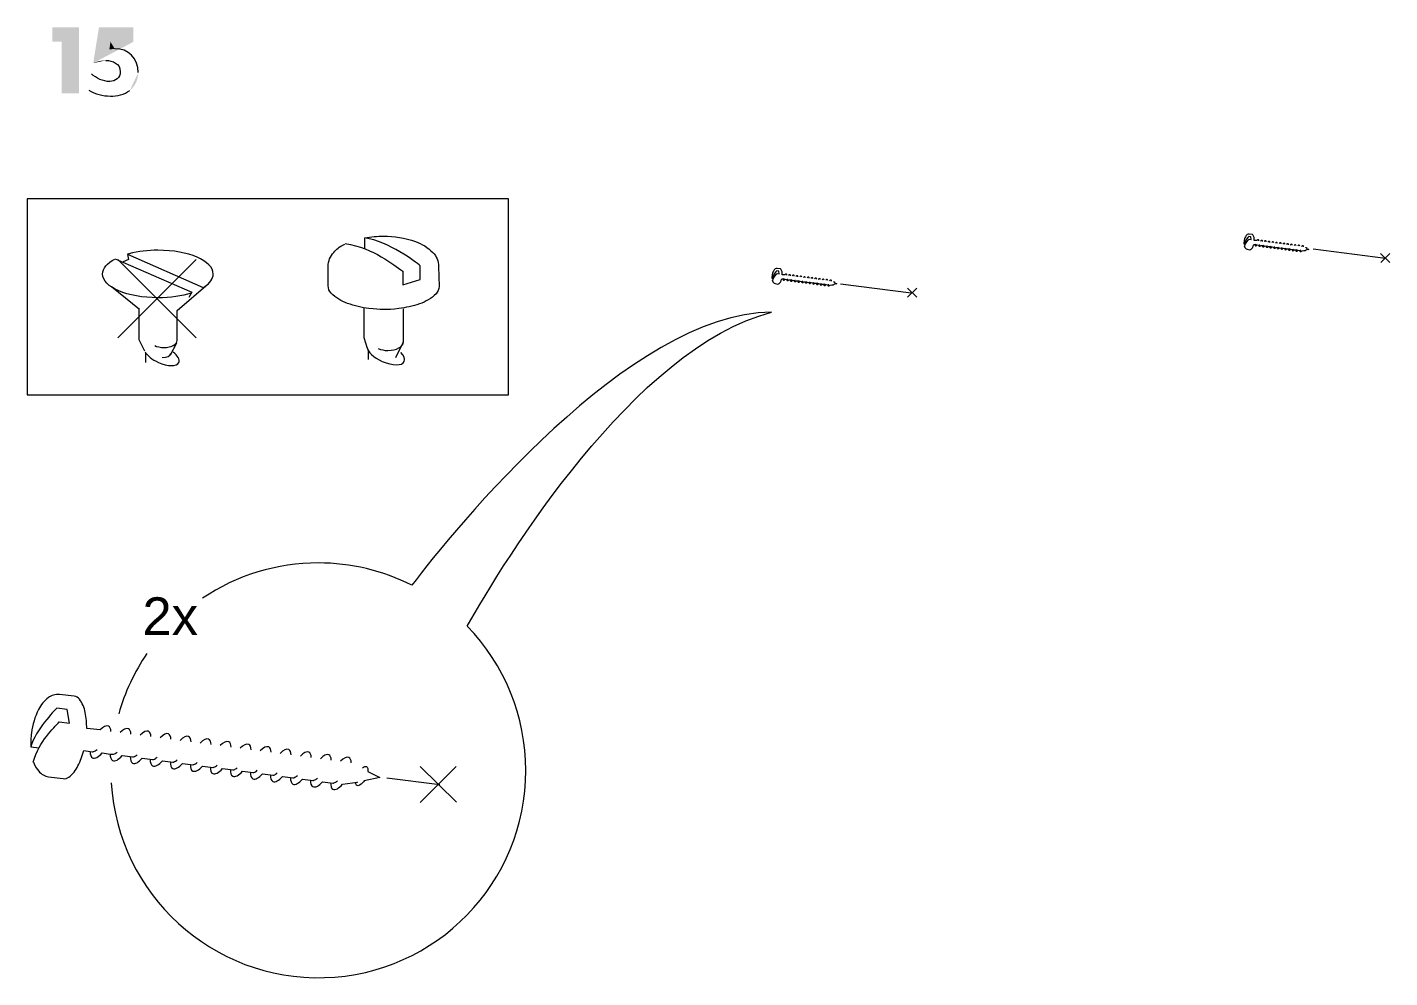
# Model space of a CAD drawing. Header units: metres. Extents: x -11.5 to 7.4, y -3.8 to 5.9.
# Drawn here: x 5.795 to 6.367, y -1.667 to -1.268 of the extents above; entities that cross this region are included whole.
import ezdxf

# ---------------------------------------------------------------- set-up
doc = ezdxf.new("R2010")
doc.units = ezdxf.units.M
doc.header["$MEASUREMENT"] = 0
for name, color, linetype, lineweight in [('PDF18_Geometry_Num_Penna__7_Num_Penna__7', 7, 'Continuous', 18), ('PDF18_Solid Fills_Num_Penna__7_Num_Penna__7', 7, 'Continuous', 18), ('PDF18_Text_Num_Penna__7_Num_Penna__7', 7, 'Continuous', 18)]:
    doc.layers.add(name, color=color, linetype=linetype, lineweight=lineweight)
doc.styles.add('GENERATED_STYLE_1', font='')
doc.styles.get('GENERATED_STYLE_1').set_extended_font_data('Arial')

msp = doc.modelspace()

# ---------------------------------------------------------------- hatches: boundary and pattern name
at = {"layer": 'PDF18_Geometry_Num_Penna__7_Num_Penna__7', "linetype": 'Continuous', "lineweight": 18}
for points in [[(5.809919527904251, -1.273655861051188), (5.809919527904251, -1.295327939970431), (5.817143144708581, -1.295327939970431), (5.817143144708581, -1.267539128386436), (5.805937939118056, -1.267539128386436), (5.805937939118056, -1.273655861051188)], [(5.840029356363829, -1.273655861051188), (5.840029356363829, -1.267539128386436), (5.825582122755172, -1.267539128386436), (5.82314968036188, -1.282612900187303)], [(5.828458055908051, -1.281467932353692, 0.1100210539685949), (5.82314968036188, -1.282612900187303)], [(5.838481438477187, -1.294110490267524, 0.2258645560381004), (5.842056391691573, -1.286593260467239)]]:
    msp.add_hatch(color=7, dxfattribs=at).paths.add_polyline_path(points)
at = {"layer": 'PDF18_Solid Fills_Num_Penna__7_Num_Penna__7', "linetype": 'Continuous', "lineweight": 18}
msp.add_hatch(color=7, dxfattribs=at).paths.add_polyline_path([(5.832216056555065, -1.276643588273658), (5.830410152353982, -1.273655861051188), (5.82993103491288, -1.276825407200026)])

# ---------------------------------------------------------------- linework, layer by layer
at = {"layer": 'PDF18_Geometry_Num_Penna__7_Num_Penna__7', "color": 7, "linetype": 'Continuous', "lineweight": 18, "flags": 128}
msp.add_lwpolyline([(5.795469960133705, -1.421876246884055), (5.99744990272151, -1.421876246884055), (5.99744990272151, -1.339604411209052), (5.795469960133705, -1.339604411209052)], close=True, dxfattribs=at)
for points in [[(5.937206658482181, -1.36054810876719), (5.937182088356998, -1.355947844228844, -0.04421456408163833), (5.944922906296464, -1.35522548254841, -0.08044703079121521), (5.958360307760024, -1.357488391077929, -0.1169942446720938), (5.965723974277907, -1.362095289550076, -0.1994866404904256), (5.968117104470904, -1.36798597706313), (5.968305065928567, -1.376409844482734, -0.1966219707193723), (5.967038475975293, -1.379417227805354, -0.1164847167569861), (5.960090044573034, -1.383656802905987, -0.04757984757704224), (5.951394677270139, -1.385618727401993)], [(6.311537306846837, -1.35711824214202), (6.310500447564038, -1.356991705997319, 0.04615393917139907), (6.310387424988187, -1.355753371688006, 0.1175163347451123), (6.309925506634738, -1.354718969417707, 0.2027958606699114), (6.309533613138015, -1.354489238747248), (6.308366532191741, -1.354363931108795, 0.1992024838119384), (6.30750903482279, -1.354587519247986, 0.1173919216593402), (6.306742446917022, -1.355523641017527, 0.08192334651691334), (6.306188390594105, -1.357336916256164, 0.0458429280443872), (6.306148341290056, -1.358418738868052), (6.306783479026082, -1.358498591774901)], [(6.306752766369602, -1.360324274926757, 0.1967800565801564), (6.307524268300403, -1.360761623155047), (6.308660636590199, -1.360910272412415, 0.1990560483861065), (6.309099213324769, -1.360794792824072, 0.1173551245488574), (6.309819117992658, -1.359921324873724, 0.04810113961740794), (6.310273051055454, -1.358719108648435), (6.310773053102963, -1.358786676492693)], [(5.850308391085512, -1.361141968692907, 0.06397547639914722), (5.838142493600262, -1.36262354724155), (5.837512269889272, -1.362840992849435), (5.83754666806453, -1.362858191937065)], [(5.92989827474597, -1.383478669498397, -0.1167318391864268), (5.923010040150412, -1.379166612528468, -0.2008461434754804), (5.921776619866135, -1.37614080161196), (5.921791361941246, -1.367918409218872, -0.1999137801643658), (5.924185720640505, -1.362032635730857)], [(6.113426913274379, -1.371526777803509), (6.112391282497837, -1.371400241658808, 0.04614999712976461), (6.112277031415726, -1.370161907349496, 0.1183095800760844), (6.111816341568543, -1.369127505079195, 0.2017700130389233), (6.111424448071821, -1.368897774408738), (6.110257367125543, -1.368772466770291, 0.1997259904505875), (6.109399869756594, -1.368996054909475, 0.1167282773218876), (6.108632053344568, -1.369932176679017, 0.08145861668257837), (6.108077997021653, -1.371745451917654, 0.04584867609806228), (6.108039053373234, -1.372827397380166), (6.108674191109261, -1.372907250287017)], [(6.10864286419965, -1.37473268773762, 0.1967800565763414), (6.109414366130453, -1.375170035965909), (6.110550734420251, -1.375318685223278, 0.1995725870870294), (6.110989311154809, -1.375203205634921, 0.1179832701376468), (6.111709215822708, -1.374329737684588, 0.0487720098438908), (6.112163271736126, -1.37312776716055), (6.112663273783637, -1.373195335004808)], [(6.127653998561382, -1.375150502716387), (6.128277834039823, -1.375227161506965), (6.128463338484966, -1.375251731632149, 0.1258377380462334), (6.128535820354251, -1.375244360594567, 0.1131125438229113), (6.128811005756312, -1.375078512249574)], [(6.134311642532078, -1.374622122174289, -0.0433686068628643), (6.134305500000782, -1.374767085912879), (6.135229336707727, -1.375241289328946)], [(5.956866321298163, -1.5017537238598, 0.1179456925936422), (5.917641344946906, -1.492410933758284, 0.1498919183209482), (5.869035494800105, -1.507229176257229)], [(5.830734600857051, -1.584661065822707, 0.9705739799636464), (6.004710733224439, -1.579464503593754, 0.1955011434842075), (5.980160274180854, -1.518913867840733)], [(5.826022050846607, -1.562531368321898), (5.820440946910884, -1.561842176310464, 0.04633115978179726), (5.819825465275004, -1.555183672385388, 0.1164850484101879), (5.817345111137598, -1.549607482474699, 0.1980779685272827), (5.815228394852928, -1.548376519202942), (5.808947042349438, -1.547698383747842, 0.2000261613648953), (5.804335229852255, -1.548907233906933, 0.1176220504968579), (5.800196392264878, -1.55393673853226, 0.08081884966682662), (5.797211122054925, -1.563711962837028, 0.0444735503908996), (5.796999204725205, -1.569537785219592), (5.800421823163445, -1.569965305397808)], [(5.800262363050997, -1.579792864069219, 0.2000629701863485), (5.804412257194707, -1.582144225049404), (5.810521618821904, -1.582950125155464, 0.2006878461949008), (5.812893864408498, -1.582326043975772, 0.1170115249628207), (5.816767344643878, -1.577620865002883, 0.04912609805214553), (5.819212440651642, -1.571154745158004), (5.821902869359377, -1.571514697491961)], [(5.826929057017804, -1.57218411055262), (5.830291847201218, -1.57260634815392), (5.831286937271203, -1.572731655792363, 0.1112452092555681), (5.831673916742863, -1.572692343592069, 0.1182023229541226), (5.833157952304022, -1.571793077010304)], [(5.835356609956184, -1.57328362365464), (5.838718663035845, -1.573705369853436), (5.839714981612088, -1.57382822047936, 0.1120536972313936), (5.840099504071231, -1.573791365291582, 0.1169479252449402), (5.841584768138652, -1.57289209870982)], [(5.843744236441141, -1.574374782914096), (5.847108255130816, -1.574797020515397), (5.848103345200803, -1.57491987114132, 0.1225398867421112), (5.848486639153684, -1.574880558941024, 0.1194002928462204), (5.849971903221105, -1.57398374937178)], [(5.852174246392043, -1.575474296016115), (5.855536176621076, -1.575896042214913), (5.856531266691059, -1.576018892840835, 0.1114793335655211), (5.856917017656462, -1.57598203765306, 0.1160401440762609), (5.858402281723881, -1.575082771071295)], [(5.860561750026374, -1.576565455275571), (5.863924663060414, -1.576987815727498), (5.864918524624141, -1.577110666353422, 0.111004511270174), (5.865306732602058, -1.577073811165642, 0.1161107918469409), (5.86679076816322, -1.576174544583882)], [(5.877378157955972, -1.578756127637047), (5.880740948139389, -1.579176031076454), (5.881736038209372, -1.579301338714897, 0.1143164766475199), (5.882120560668513, -1.5792620265146, 0.1181306401994241), (5.883605824735938, -1.578362759932838)], [(5.89419812855372, -1.580946922849149), (5.897557356068988, -1.581366703437931), (5.898553674645228, -1.581492011076373, 0.1122976078676889), (5.898936968598111, -1.581452698876078, 0.1174390698186037), (5.900424689678053, -1.580553432294315)], [(5.91100913105578, -1.583135138198106), (5.914372535492324, -1.583557498650032), (5.91536885406857, -1.583682806288475, 0.116016898476865), (5.915750919515194, -1.583643494088185, 0.1174390698194643), (5.917238640595132, -1.582744227506415)], [(5.919438895305431, -1.584234037046995), (5.922799351326955, -1.584653940486404), (5.923795669903194, -1.584779248124846, 0.1093345000894377), (5.924181420868596, -1.584742392937066, 0.1165875260718072), (5.925666684936017, -1.583840669342786)], [(5.938476442551732, -1.57919789848787, -0.03998515866137073), (5.93843467333892, -1.57997308593745), (5.94340914088383, -1.582532924429827), (5.936890686672307, -1.58381917048325, -0.03124259612125546), (5.936297318149094, -1.584601728970386)], [(5.92784654644241, -1.585311314185723), (5.931974696025334, -1.584769051522894), (5.933817455414195, -1.584444725870455, 0.1166040203164182), (5.934181093266924, -1.584310818688192)]]:
    msp.add_lwpolyline(points, format="xyb", dxfattribs=at)
for points in [[(6.308362109569206, -1.356477698978454), (6.30916063863771, -1.356575979479192), (6.308973905686306, -1.355525606627543), (6.308177833630321, -1.355427326126804)], [(6.310773298804216, -1.358786307940815), (6.310956346236841, -1.358810878066)], [(6.311706717859986, -1.35891124702738), (6.312332027545937, -1.358989871427972)], [(6.312331781844685, -1.358990239979849), (6.31251605778357, -1.359012353092515)], [(6.313270606327997, -1.359115179066414), (6.313895916013948, -1.359193803467005)], [(6.313896161715201, -1.359194172018883), (6.314080437654086, -1.359216285131549)], [(6.31482958077097, -1.359316654092929), (6.315453661950665, -1.359395278493521)], [(6.315453416249412, -1.35939589274665), (6.315638920694559, -1.359420462871835)], [(6.316394697745242, -1.359520586131963), (6.317018778924936, -1.359599210532554)], [(6.317019024626189, -1.359599701935058), (6.317203300565074, -1.359624272060243)], [(6.317951829428829, -1.359724518170996), (6.31857713911478, -1.359803142571588)], [(6.31857689341353, -1.359803756824718), (6.318761169352413, -1.359825869937383)], [(6.31951817490936, -1.35992845021003), (6.320142256089053, -1.360007074610622)], [(6.320142501790304, -1.360007688863751), (6.320326777729191, -1.360029801976418)], [(6.321074692339813, -1.360132382249065), (6.321700002025768, -1.360208549637137)], [(6.321699756324515, -1.360209163890267), (6.321884032263402, -1.360233734015452)], [(6.322641037820345, -1.360336314288098), (6.323265119000039, -1.360413710182431)], [(6.323265364701289, -1.3604130959293), (6.323449640640176, -1.360437666054485)], [(6.324199398010192, -1.360537912165239), (6.324822250683624, -1.36061653656583)], [(6.324822619235501, -1.360617273669586), (6.32500689517439, -1.360639386782252)], [(6.325763286478203, -1.360741844204273), (6.326388596164154, -1.360819240098604)], [(6.326388227612277, -1.360818748696102), (6.326572503551164, -1.360843318821286)], [(6.327322260921177, -1.360945776243306), (6.327945113594611, -1.361021943631378)], [(6.327945482146488, -1.361022557884509), (6.328129758085375, -1.361047128009694)], [(6.333338747475175, -1.360832999368708), (6.332128668809826, -1.361070101076741)], [(6.332414787917601, -1.360358673102016), (6.333338624624551, -1.360832876518083)], [(6.33516836184706, -1.360617273669586), (6.365543179106755, -1.364423186060709)], [(5.832300823486953, -1.364775275954607), (5.864566311879617, -1.378782704322455), (5.863313235495191, -1.381014900195494)], [(5.866420619227311, -1.397961775489823), (5.833454882266881, -1.364996038529393)], [(5.833454882266881, -1.397959318477304), (5.866420619227311, -1.364996038529393)], [(5.837509935727377, -1.362939764752678), (5.837905514742856, -1.365063852074903), (5.835753171776666, -1.366025772475888)], [(5.837547159467036, -1.362858191937065), (5.869288075687003, -1.376839821673467)], [(6.328887869297953, -1.361149831132966), (6.329510721971385, -1.361225998521039)], [(6.329511090523262, -1.361226612774169), (6.32969536646215, -1.361251182899354)], [(6.330447457994058, -1.361349094848215), (6.33121527440608, -1.361248357334957)], [(6.33121527440608, -1.361248111633706), (6.331558027652408, -1.361187914827003)], [(6.367339255257763, -1.366234127137454), (6.363514915272752, -1.362473669477922)], [(6.367325495987661, -1.3624574531953), (6.36353186865913, -1.366251080523832)], [(5.953067902795221, -1.369921611525187), (5.95310352947674, -1.375685762893538), (5.960409456200436, -1.373387227682502), (5.960378743543956, -1.367623076314151)], [(6.110252821652383, -1.370886357490567), (6.11105135072089, -1.370984637991307), (6.110864617769483, -1.369934265139658), (6.110067317207237, -1.369835984638918)], [(5.842612290773877, -1.386036665231385), (5.830861628404255, -1.376573481516465)], [(5.858347736045973, -1.386449320483865), (5.871411671606724, -1.375306768712563)], [(6.112663519484888, -1.373194843602305), (6.112846566917518, -1.373219413727489)], [(6.113596938540658, -1.373319659838243), (6.114222248226612, -1.373398284238835)], [(6.114222002525359, -1.373398775641339), (6.114406278464246, -1.373420888754004)], [(6.115160827008671, -1.373523591877277), (6.115786136694624, -1.373602216277868)], [(6.115786382395877, -1.373602830530998), (6.115970658334763, -1.373624943643665)], [(6.116719801451646, -1.373725189754419), (6.11734388263134, -1.37380381415501)], [(6.117343636930087, -1.373804305557514), (6.117527912868974, -1.373828875682698)], [(6.118284918425918, -1.373929121793452), (6.118908999605608, -1.374007746194043)], [(6.118909245306861, -1.374008360447173), (6.119093521245746, -1.374032930572358)], [(6.119842664362631, -1.374133053832486), (6.120467974048585, -1.374211678233077)], [(6.120467605496708, -1.374212292486206), (6.120650652929333, -1.374234405598873)], [(6.121407781336902, -1.374336985871519), (6.122031862516597, -1.374415610272111)], [(6.12203210821785, -1.37441622452524), (6.122216384156735, -1.374438337637907)], [(6.12296540442299, -1.374540917910553), (6.123590714108945, -1.374617085298626)], [(6.123590468407693, -1.374617699551756), (6.123773515840321, -1.374642269676941)], [(6.124530521397263, -1.374744849949586), (6.125154602576957, -1.374822245843919)], [(6.125154971128834, -1.374821877292042), (6.125340475573982, -1.374846447417226)], [(6.126090110093369, -1.374946570677355), (6.126712962766803, -1.375025195077946)], [(6.126713331318681, -1.375025686480448), (6.126897607257566, -1.375047799593115)], [(6.129212973004355, -1.375354434755422), (6.129835825677789, -1.375430602143495)], [(6.129836194229666, -1.375431216396624), (6.130020470168551, -1.375455786521808)], [(6.130777967128001, -1.375558366794456), (6.131402048307693, -1.375634534182528)], [(6.131401802606444, -1.375635148435658), (6.131586078545327, -1.375659718560843)], [(6.13233767867473, -1.375757507659078), (6.133105495086754, -1.375656770145821)], [(6.133104880833624, -1.375656770145821), (6.133448862586214, -1.375596573339118)], [(6.13522896815585, -1.375241535030197), (6.134018889490498, -1.37547863673823)], [(6.136854527638077, -1.375308734322578), (6.166440643879339, -1.379013909200444)], [(6.168801710058968, -1.380892295270821), (6.164977370073958, -1.377134294623807)], [(6.168786108029478, -1.37711795549056), (6.164993709207204, -1.38091158281909)], [(5.844753822884984, -1.403470888958756), (5.842412289954876, -1.398698142141611), (5.842412289954876, -1.38603715663389)], [(5.858347736045973, -1.399147038328737), (5.858347736045973, -1.386449197633238)], [(5.938215016419766, -1.402383906620581), (5.936828032853086, -1.397880202674209), (5.936828032853086, -1.385527572237558)], [(5.950219365331925, -1.406191907472344), (5.953451565299982, -1.3996107994416), (5.953451565299982, -1.385758162862416)], [(5.858171322547149, -1.400135617315548), (5.855469837283078, -1.405178635509724)], [(5.845125691729656, -1.404008360447173), (5.845125691729656, -1.408209851853772)], [(5.93849216743185, -1.402907127436391), (5.93849216743185, -1.406980854192028)], [(5.808929229008678, -1.559078282928428), (5.813220401372202, -1.55960899763242), (5.812217940264663, -1.553950497802362), (5.80792676790114, -1.553418554592112)], [(5.821903483612507, -1.571514697491961), (5.822897345176232, -1.571637548117884)], [(5.868988074458496, -1.577662511365072), (5.872351724596294, -1.578083889011991)], [(5.872351356044415, -1.578084257563868), (5.873348903126919, -1.578209565202312)], [(5.975605955776601, -1.592876701431371), (5.960354050568144, -1.577890153574909)], [(5.975542319152371, -1.577825288444421), (5.960420635607395, -1.592944514976881)], [(5.885805710894353, -1.579853183726548), (5.889166904019632, -1.580274561373467)], [(5.889166535467755, -1.580274929925345), (5.890162854044, -1.580400237563787)], [(5.90261953896081, -1.58204397893865), (5.905983189098606, -1.58246289957305)], [(5.905982943397357, -1.582463268124927), (5.906980490479857, -1.582591032775889)], [(5.946408538915763, -1.582616831407333), (5.968650644739292, -1.585403083603288)]]:
    msp.add_lwpolyline(points, dxfattribs=at)
at = {"layer": 'PDF18_Geometry_Num_Penna__7_Num_Penna__7', "color": 7, "linetype": 'Continuous', "lineweight": 18}
for centre, radius, start, end in [((6.310808648022164, -1.358132374136249), 0.0007067114848480216, 288.2578652524469, 314.6426422397253), ((6.3123672388154, -1.358324925740259), 0.0007147785825889486, 287.9320466828134, 313.9954663883709), ((6.313925417885315, -1.358520203759049), 0.0007253129812596626, 288.2799355290231, 313.8730032789776), ((6.315478407552781, -1.358721318511205), 0.000729565653846187, 288.522520627366, 314.1510206915746), ((6.317054373843975, -1.358945768130209), 0.0007067114851659895, 288.2578652574339, 314.6426422330632), ((6.318613578890824, -1.359138442585436), 0.00071477858219815, 287.9320466657142, 313.9954663870413), ((6.320174986140495, -1.359339076991362), 0.0007192156849820108, 288.1695855799615, 313.9833532089111), ((6.321735105542196, -1.359555230085063), 0.000706711485537248, 288.2578652567583, 314.6426422190319), ((6.323294065297661, -1.359746631218022), 0.0007203106632545087, 288.3550181631799, 314.3185231421722), ((6.324874446843284, -1.359977196314573), 0.0006861376488025428, 287.3778662688681, 314.5496467939408), ((6.326420711962552, -1.360152593836545), 0.0007192156846560493, 288.1695855814858, 313.9833532216858), ((6.327983094745862, -1.360367116938376), 0.0007070589114546166, 287.950885187748, 314.4971570039939), ((6.329531018226032, -1.360543722406394), 0.0007390627472663169, 288.6899323002047, 313.9836090219761), ((6.112698868702687, -1.372540909797515), 0.000706711485109146, 288.2578652583531, 314.6426422357202), ((6.114257459496843, -1.372733461403009), 0.0007147785811536522, 287.9320466551007, 313.9954664143607), ((6.115815638565953, -1.372928862270754), 0.0007253129816584547, 288.2799355215759, 313.8730032587071), ((6.117373566032548, -1.373137840846049), 0.0007203106634863232, 288.35501817136, 314.3185231415423), ((6.118944594524498, -1.373354426642083), 0.0007067114854448775, 288.2578652629404, 314.6426422279342), ((6.120499494581965, -1.373538984260239), 0.0007238640475693003, 288.098436556077, 313.8290765001175), ((6.122068793695002, -1.373750910285929), 0.0007147785822692043, 287.9320466756987, 313.9954663933587), ((6.123621001067802, -1.373955890499261), 0.0007157023627017978, 288.4265263885451, 314.4739810976345), ((6.125184900231515, -1.374155412580858), 0.0007203106631488154, 288.3550181616657, 314.3185231447822), ((6.126760751660786, -1.374378263682643), 0.0006944670572677225, 287.5438811907847, 314.3836318716395), ((6.129864288484844, -1.374760073656351), 0.0007249421856450056, 288.2840734113876, 314.1639687755584), ((6.131421730309098, -1.374952258067659), 0.0007390627475158951, 288.6899323026772, 313.9836090163176), ((5.917256951158141, -1.57933744503787), 0.08667544757573875, 145.658169965206, 164.2186011522506), ((5.822138774969138, -1.568034493483074), 0.003745296976454426, 287.7903835710754, 314.5959938585066), ((5.872572602810505, -1.574568275160054), 0.003783280455505356, 287.8096421626061, 314.3541418224976), ((5.889408390676152, -1.576799952103026), 0.003738692187895687, 287.7369997380662, 314.6074101976214), ((5.906242166656464, -1.579036790576655), 0.003690294978486719, 287.7342788765869, 314.9170779455524)]:
    msp.add_arc(centre, radius, start, end, dxfattribs=at)
for points in [[(5.842056391691573, -1.286593260467238), (5.842056391691573, -1.280845079680257), (5.837891755472754, -1.276198869007815), (5.832216056555065, -1.276643588273661)], [(5.828458055908051, -1.281467932353692), (5.831331532048414, -1.281467932353692), (5.834537933385032, -1.282869657995483), (5.834537933385032, -1.286223480083206)], [(5.834537933385029, -1.286223480083207), (5.834537933385029, -1.288654693970242), (5.832401561000211, -1.290313177420216), (5.830115310851763, -1.290313177420216)], [(5.830115310851765, -1.290313177420216), (5.827240606205145, -1.290313177420216), (5.824513322309633, -1.28902815987305), (5.822375721418555, -1.287109233096117)], [(5.82130692097302, -1.293926214328638), (5.823997349680755, -1.295658408154165), (5.827203751017368, -1.296433595603747), (5.830373297166211, -1.296433595603747)], [(5.830373297166204, -1.296433595603746), (5.833137436249498, -1.296433595603746), (5.836270127210557, -1.295881996293346), (5.838481438477189, -1.294110490267522)], [(5.924185720640505, -1.362032635730855), (5.925329459967855, -1.360869240303356), (5.926064106710882, -1.359786926288964), (5.928835616831723, -1.358573162104835)], [(5.928838073844243, -1.358378566713374), (5.94123738751875, -1.360247124733677), (5.948940121764185, -1.367232411323712), (5.953067902795225, -1.369921611525185)], [(5.960378743543956, -1.367623076314151), (5.958790284950761, -1.366131669715434), (5.9470347085561, -1.357495270712979), (5.937182088356997, -1.355947352826337)], [(6.308177833630321, -1.355427326126804), (6.307943188934805, -1.355618973103245), (6.306539006280492, -1.357087038083035), (6.306148341290055, -1.358418738868049)], [(6.306332617228943, -1.35961653247081), (6.306815420188824, -1.357937164414428), (6.307918618809618, -1.35699858563237), (6.308362109569196, -1.356477698978454)], [(6.306360872872906, -1.359619112333954), (6.306476352461272, -1.360024519399503), (6.30661394516231, -1.360144913012908), (6.306752766369605, -1.360324274926757)], [(6.310773053102963, -1.358786676492693), (6.310759539534108, -1.359040977288355), (6.310819736340813, -1.359230167252277), (6.310956100535589, -1.359300192109055)], [(6.31095610053559, -1.359300192109055), (6.311145290499515, -1.359393558584758), (6.311433989470435, -1.359227710239761), (6.311706717859994, -1.358905841599839)], [(6.310956346236841, -1.358810878066), (6.310982174101872, -1.358810878066), (6.311004404648607, -1.358803507028444), (6.311030056612392, -1.358803507028444)], [(6.312199717421816, -1.356816275303498), (6.312031412064303, -1.356730279865351), (6.311783253799938, -1.35686173003509), (6.311537552548086, -1.357118487843271)], [(6.312383993360704, -1.357226596394085), (6.312377850829409, -1.357022664355052), (6.312317654022705, -1.356874015097684), (6.312199717421822, -1.3568162753035)], [(6.312332027545937, -1.358989871427972), (6.312317285470825, -1.359244172223634), (6.312378710783785, -1.359434590693817), (6.312512617966044, -1.359500930031815)], [(6.312512617966046, -1.359500930031815), (6.31270303643623, -1.359597982026295), (6.312999106444707, -1.359439504718853), (6.313270606328, -1.359115179066414)], [(6.31251605778357, -1.359012353092515), (6.312539688573287, -1.359012353092515), (6.312561984841262, -1.35900498205496), (6.312587311146603, -1.35900498205496)], [(6.313757463358534, -1.357017996031267), (6.313589158001015, -1.356934457605638), (6.313340999736651, -1.357065907775376), (6.313096526991066, -1.357320208571038)], [(6.313945424816197, -1.35743323114689), (6.313939282284896, -1.357229299107855), (6.313875399959416, -1.357075735825452), (6.31375746335853, -1.357017996031269)], [(6.313895916013948, -1.359193803467005), (6.313882402445095, -1.359448104262667), (6.313942599251796, -1.359638522732849), (6.314078963446571, -1.359704862070849)], [(6.314078963446578, -1.359704862070849), (6.314268153410498, -1.359799457052811), (6.314556852381417, -1.359636065720331), (6.314829580770966, -1.35931174006789)], [(6.314080437654086, -1.359216285131549), (6.314105130324296, -1.359216285131549), (6.314126456688687, -1.35920891409399), (6.314152919523377, -1.35920891409399)], [(6.315322580332804, -1.3572219280703), (6.315153046469028, -1.357138389644672), (6.314906116710921, -1.357269839814409), (6.314661643965339, -1.357524140610071)], [(6.315505627765432, -1.357632249160885), (6.315499485234137, -1.357430774134371), (6.315440516933695, -1.357279667864485), (6.31532258033281, -1.357221928070301)], [(6.315453661950665, -1.359395278493521), (6.31544137688807, -1.359649579289185), (6.315501573694769, -1.359839997759368), (6.315635480877025, -1.359908794109884)], [(6.315635480877033, -1.359908794109882), (6.315825899347216, -1.360003389091844), (6.316119512343175, -1.35984736879692), (6.31639469774524, -1.359520586131963)], [(6.315638920694559, -1.359420462871835), (6.315662294620237, -1.359420462871835), (6.315685696243786, -1.359413091834281), (6.315710174057589, -1.359413091834281)], [(6.316880326269519, -1.357425860109334), (6.316713249418264, -1.357339864671187), (6.316463862647639, -1.357471314840925), (6.316219389902049, -1.357728072649107)], [(6.317068287727183, -1.357841095224956), (6.317062145195888, -1.357634706173406), (6.31699826287041, -1.357483599903519), (6.31688032626952, -1.357425860109334)], [(6.317018778924936, -1.359599210532554), (6.317006493862341, -1.359853511328216), (6.317065462162784, -1.360043929798399), (6.317201826357556, -1.360112726148918)], [(6.317201826357561, -1.360112726148916), (6.317391016321487, -1.360207321130877), (6.317679715292407, -1.360041472785881), (6.317953672188214, -1.359717147133443)], [(6.317203300565074, -1.359624272060243), (6.317227901383743, -1.359624272060243), (6.317251304620566, -1.359616901022686), (6.317275782434362, -1.359616901022686)], [(6.318446057496921, -1.357629792148368), (6.318277752139402, -1.357543796710221), (6.318029593875037, -1.357677703892477), (6.317785121129447, -1.357932004688137)], [(6.318630333435806, -1.358040113238952), (6.318624190904505, -1.35783618119992), (6.318562765591548, -1.35768753194255), (6.318446057496922, -1.357629792148365)], [(6.31857713911478, -1.359803142571588), (6.318564854052191, -1.360057443367251), (6.318623822352633, -1.360247861837433), (6.318760186547415, -1.360314201175432)], [(6.31876018654741, -1.360314201175432), (6.31894937651133, -1.360411253169912), (6.319242989507289, -1.36025277586247), (6.319518174909354, -1.35992845021003)], [(6.318761169352413, -1.359825869937383), (6.318786014353929, -1.359825869937383), (6.318808324916365, -1.359818498899828), (6.318833651221709, -1.359818498899828)], [(6.320003189180508, -1.357831144324257), (6.319834883822992, -1.357747605898629), (6.319587954064886, -1.357879056068366), (6.319343481319295, -1.358133356864029)], [(6.32019115063817, -1.358248836452399), (6.320186236613132, -1.358042447400846), (6.320122354287655, -1.357891341130961), (6.320003189180504, -1.357831144324259)], [(6.320142256089053, -1.360007074610622), (6.3201287425202, -1.360261375406283), (6.320190167833163, -1.360451793876466), (6.320324075015415, -1.360518133214467)], [(6.320324075015421, -1.360518133214466), (6.320513264979343, -1.360615185208944), (6.320803192456527, -1.360449336863948), (6.321075920846078, -1.360125011211511)], [(6.320326777729191, -1.360029801976418), (6.32035024830832, -1.360029801976418), (6.320373933293142, -1.360022430938864), (6.320399259598482, -1.360022430938864)], [(6.32156879755728, -1.358035322064542), (6.321400492199762, -1.357951783638915), (6.321152333935396, -1.358083233808653), (6.320907861189812, -1.358337534604316)], [(6.321753073496167, -1.358445643155129), (6.321745702458612, -1.358244168128613), (6.32168673415817, -1.358095518871243), (6.321568797557283, -1.35803532206454)], [(6.321700002025768, -1.360208549637137), (6.321687716963173, -1.360464078939059), (6.321746685263616, -1.360653268902981), (6.321883049458386, -1.360722065253498)], [(6.321883049458393, -1.360722065253499), (6.322072239422321, -1.360816660235461), (6.322367080924536, -1.360658182928018), (6.322641037820337, -1.360336314288098)], [(6.321884032263402, -1.360233734015452), (6.32190863308207, -1.360233734015452), (6.321932036318891, -1.360226362977896), (6.321956514132698, -1.360226362977896)], [(6.323127280597753, -1.35823913125295), (6.322957746733979, -1.358153135814804), (6.322710816975874, -1.358284585984544), (6.322466344230285, -1.358541343792725)], [(6.323314013549156, -1.358654366368573), (6.323309099524121, -1.358447977317021), (6.323245217198638, -1.358296871047136), (6.323127280597748, -1.358239131252952)], [(6.323265119000039, -1.360413710182431), (6.323251605431187, -1.360668010978094), (6.323311802237887, -1.360857200942016), (6.32344816643266, -1.360925997292533)], [(6.323448166432666, -1.360925997292533), (6.323637356396586, -1.361020592274494), (6.323926055367505, -1.360854743929496), (6.324198783757057, -1.360530418277056)], [(6.323449640640176, -1.360437666054485), (6.323473014565854, -1.360437666054485), (6.323497584735819, -1.360430295016929), (6.323520894003209, -1.360430295016929)], [(6.324691660468268, -1.35844318614261), (6.324523355110752, -1.358357190704463), (6.324276425352647, -1.358491097886722), (6.324030724100804, -1.358745398682383)], [(6.324875936407153, -1.358853507233196), (6.324868565369595, -1.358649575194161), (6.324809597069153, -1.358500925936795), (6.324691660468268, -1.358443186142612)], [(6.324822250683624, -1.36061653656583), (6.324811194127295, -1.360870837361492), (6.324868933921483, -1.361061255831673), (6.325006526622517, -1.361127595169672)], [(6.325006526622509, -1.361127595169674), (6.325195716586433, -1.361224647164154), (6.325490558088649, -1.361066169856711), (6.325763286478202, -1.360741844204269)], [(6.32500689517439, -1.360639386782252), (6.325031740175905, -1.360639386782252), (6.325054050738341, -1.360632015744693), (6.325079377043687, -1.360632015744693)], [(6.326249406404983, -1.358644661169125), (6.326081101047468, -1.358561122743497), (6.325832942783098, -1.358692572913236), (6.325588470037506, -1.358949330721417)], [(6.326438596368906, -1.359059896284749), (6.326431225331351, -1.358855964245714), (6.326368571512129, -1.358704857975827), (6.326249406404985, -1.358644661169125)], [(6.326388596164154, -1.360819240098604), (6.326375082595305, -1.361074769400527), (6.326435279402011, -1.361265187870708), (6.326571643596788, -1.361331527208704)], [(6.326571643596782, -1.361331527208707), (6.326759605054445, -1.36142612219067), (6.327048304025368, -1.361262730858189), (6.327322260921179, -1.360938405205749)], [(6.326572503551164, -1.360843318821286), (6.326597348552676, -1.360843318821286), (6.326621259023648, -1.36083594778373), (6.326644985420462, -1.36083594778373)], [(6.327815260483009, -1.358848838909411), (6.32764695512549, -1.358765300483783), (6.327397568354865, -1.35889675065352), (6.327153095609281, -1.359151051449184)], [(6.327997079409379, -1.359259159999996), (6.327993393890599, -1.359057684973481), (6.327931968577641, -1.358909035716115), (6.327815260483015, -1.358848838909412)], [(6.327945113594611, -1.361021943631378), (6.327932828532018, -1.361277472933301), (6.327993025338722, -1.361466662897223), (6.328129389533493, -1.361535459247739)], [(6.328129758085375, -1.361047128009694), (6.328155585950405, -1.361047128009694), (6.328177702181014, -1.361039756972138), (6.328201011448405, -1.361039756972138)], [(6.3293728835691, -1.359052525247192), (6.329203349705324, -1.358966529809044), (6.328956419947216, -1.359100436991303), (6.328711947201633, -1.359354737786967)], [(6.329559616520504, -1.359467760362816), (6.329553473989209, -1.359261371311264), (6.329490820169992, -1.359110265041376), (6.32937288356911, -1.359052525247189)], [(6.330938614796498, -1.35925424597496), (6.330769080932726, -1.359170707549332), (6.33052215117462, -1.359304614731589), (6.330276449922774, -1.359558915527251)], [(6.331121662229126, -1.359667024078064), (6.331115519697829, -1.359463092039031), (6.331054094384871, -1.359314442781664), (6.330938614796506, -1.35925424597496)], [(6.331989724751905, -1.360079802181168), (6.33211257537783, -1.359974150642874), (6.332219841161802, -1.359966779605317), (6.33231159339183, -1.359966779605317)], [(6.332311593391827, -1.359966779605319), (6.332391814003951, -1.359966779605319), (6.332417244930115, -1.360092087243761), (6.332422158955151, -1.360213709363426)], [(6.332422158955158, -1.360213709363426), (6.332467680044058, -1.360213709363426), (6.332364045998686, -1.360358673102013), (6.3324147879176, -1.360358673102013)], [(5.827082374598957, -1.37111928227732), (5.827082374598957, -1.368732294615618), (5.829030785526111, -1.366540639449135), (5.832286327113099, -1.364825644711238)], [(5.873538215941469, -1.37111989653045), (5.873538215941469, -1.365610045957761), (5.863137681950747, -1.361141968692905), (5.850308391085505, -1.361141968692905)], [(6.328129389533498, -1.361535459247741), (6.328318579497417, -1.361630054229702), (6.328613420999634, -1.36147157692226), (6.328887377895447, -1.36114970828234)], [(6.329511090523262, -1.361226612774169), (6.329498805460673, -1.361480913569832), (6.329557773761115, -1.361670103533756), (6.329694137955887, -1.361740128390533)], [(6.329694137955892, -1.361740128390531), (6.329883327919812, -1.361833494866233), (6.330172026890734, -1.361670103533754), (6.330445983786546, -1.361347006387572)], [(6.32969536646215, -1.361251182899354), (6.329719967280816, -1.361251182899354), (6.329744539064052, -1.361243811861796), (6.32976784833145, -1.361243811861796)], [(6.331568469955611, -1.361452166523365), (6.33163824651565, -1.361452166523365), (6.331467732442359, -1.361341600960033), (6.331461589911061, -1.361235949421738)], [(6.331558027652408, -1.361187914827003), (6.331581498231535, -1.361187914827003), (6.331600720140832, -1.361162116195561), (6.331625595496658, -1.361162116195561)], [(6.332018103246495, -1.361216293321592), (6.331852254901499, -1.361409168804292), (6.331681492531468, -1.36150990631755), (6.331568469955616, -1.361452166523367)], [(6.332128668809826, -1.361070101076741), (6.33219238554485, -1.361070101076741), (6.331960664830808, -1.361216293321594), (6.332018103246501, -1.361216293321594)], [(5.850308513936136, -1.381095981608603), (5.837481680083417, -1.381095981608603), (5.827082374598953, -1.376630361356267), (5.827082374598953, -1.371119282277319)], [(5.869760559194308, -1.376573235815212), (5.872150003868526, -1.375009347347202), (5.873538215941473, -1.373132189783084), (5.873538215941473, -1.371119896530453)], [(6.110067317207237, -1.369835984638918), (6.109833901017983, -1.370025174602842), (6.108429718363672, -1.371495696595151), (6.108039053373237, -1.372827397380166)], [(6.10822332931212, -1.374025190982925), (6.108706132272, -1.372345822926545), (6.109808102386539, -1.371407244144486), (6.110252821652382, -1.370886357490567)], [(6.114090552355622, -1.371224933815615), (6.113922246998103, -1.371138938377467), (6.113674088733736, -1.371270388547207), (6.113427158975631, -1.371527146355389)], [(6.114274828294507, -1.3716352549062), (6.114267457256952, -1.371431322867166), (6.11420726045025, -1.371282673609797), (6.114090552355629, -1.371224933815613)], [(6.115648298292337, -1.37142640884213), (6.115478764428562, -1.371342870416501), (6.115230606164191, -1.371474320586239), (6.114986133418602, -1.371728621381901)], [(6.115835031243744, -1.371841643957752), (6.115830117218707, -1.371637711918719), (6.115766234893229, -1.371486605648832), (6.115648298292342, -1.37142640884213)], [(6.117213292415983, -1.371630586582415), (6.117043758552209, -1.371547048156788), (6.116796828794104, -1.371678498326526), (6.116552356048515, -1.371932799122192)], [(6.117396339848609, -1.372040907673002), (6.117388968811055, -1.371839432646486), (6.117330000510613, -1.371688326376599), (6.117213292415984, -1.371630586582416)], [(6.118771038352696, -1.371834272920196), (6.118602732995183, -1.371748277482052), (6.118353346224557, -1.37187972765179), (6.118108873478971, -1.372136485459969)], [(6.118957771304103, -1.37224950803582), (6.118952857279067, -1.372043118984267), (6.118888974953586, -1.37189201271438), (6.118771038352697, -1.371834272920196)], [(6.120336155326969, -1.372038450660482), (6.120167849969453, -1.371952455222336), (6.119919691705089, -1.372086362404592), (6.119675218959499, -1.372340663200253)], [(6.120520431265854, -1.372448771751069), (6.120514288734557, -1.372244839712034), (6.120452863421599, -1.372096190454666), (6.120336155326975, -1.372038450660482)], [(6.121893901263684, -1.372239679985745), (6.121725595906169, -1.372156141560118), (6.121477437641802, -1.372287591729856), (6.121232964896211, -1.372541892525518)], [(6.122080634215088, -1.372657372113887), (6.122076948696313, -1.372450983062335), (6.12201306637083, -1.372299876792448), (6.12189390126368, -1.372239679985744)], [(6.123459018237957, -1.372443857726032), (6.123290712880438, -1.372360319300404), (6.12304255461607, -1.372491769470143), (6.122798081870481, -1.372746070265805)], [(6.123643294176842, -1.372854178816618), (6.123635923139285, -1.372652703790102), (6.123576954838843, -1.372504054532735), (6.123459018237955, -1.372443857726034)], [(6.108250970702954, -1.374027525144817), (6.108367678797581, -1.374432932210365), (6.10850404299236, -1.374553325823771), (6.108642864199654, -1.374732687737621)], [(6.112663273783637, -1.373195335004808), (6.112649760214787, -1.373449635800471), (6.112709957021488, -1.373638825764393), (6.112845092710001, -1.373708850621171)], [(6.112845092710005, -1.373708850621171), (6.113035511180184, -1.373802217096873), (6.113324210151108, -1.373636368751874), (6.113596938540659, -1.373314500111952)], [(6.112846566917518, -1.373219413727489), (6.112872394782546, -1.373219413727489), (6.112894625329284, -1.373212042689934), (6.112920277293071, -1.373212042689934)], [(6.114222248226612, -1.373398284238835), (6.114207506151501, -1.373652585034498), (6.11426893146446, -1.373843003504681), (6.114402838646716, -1.373909342842681)], [(6.11440283864672, -1.373909342842679), (6.114593257116899, -1.374006394837158), (6.114889327125377, -1.373847917529715), (6.115160827008665, -1.373523591877275)], [(6.114406278464246, -1.373420888754004), (6.114429909253963, -1.373420888754004), (6.114452205521934, -1.373413517716448), (6.11447753182727, -1.373413517716448)], [(6.115786136694624, -1.373602216277868), (6.115772623125769, -1.373856517073531), (6.115832819932475, -1.374046935543713), (6.115967955620996, -1.374113274881712)], [(6.115967955620993, -1.374113274881712), (6.116158374091176, -1.374207869863673), (6.116447073062096, -1.374044478531194), (6.116719801451644, -1.373720152878755)], [(6.115970658334763, -1.373624943643665), (6.115995351004972, -1.373624943643665), (6.11601667736937, -1.37361757260611), (6.11604314020406, -1.37361757260611)], [(6.11734388263134, -1.37380381415501), (6.117331597568745, -1.374058114950674), (6.117391794375447, -1.374248533420857), (6.11752570155771, -1.374317329771374)], [(6.117525701557707, -1.374317329771372), (6.11771612002789, -1.374411924753333), (6.118010961530107, -1.374255904458408), (6.118284918425918, -1.373929121793452)], [(6.117527912868974, -1.373828875682698), (6.117552513687641, -1.373828875682698), (6.11757591692446, -1.373821504645143), (6.117600394738262, -1.373821504645143)], [(6.118908999605608, -1.374007746194043), (6.11889671454302, -1.374262046989705), (6.118955682843461, -1.374452465459887), (6.119090818531983, -1.374521261810405)], [(6.119090818531976, -1.374521261810405), (6.11928123700216, -1.374615856792367), (6.119569935973079, -1.37445000844737), (6.119843892868887, -1.37412568279493)], [(6.119093521245746, -1.374032930572358), (6.11911812206442, -1.374032930572358), (6.119141525301234, -1.374025559534801), (6.119166003115045, -1.374025559534801)], [(6.120467974048585, -1.374211678233077), (6.120454460479738, -1.37446597902874), (6.120514657286442, -1.374656397498922), (6.120649792974956, -1.374722736836921)], [(6.120649792974952, -1.374722736836921), (6.120838982938873, -1.374819788831401), (6.121133824441092, -1.374661311523957), (6.121407781336909, -1.374336985871517)], [(6.120650652929333, -1.374234405598873), (6.12067549793085, -1.374234405598873), (6.120697900470198, -1.374227034561318), (6.120724363304887, -1.374227034561318)], [(6.122031862516597, -1.374415610272111), (6.122018348947748, -1.374669911067774), (6.122079774260708, -1.374860329537956), (6.122214909949223, -1.374926668875954)], [(6.122214909949223, -1.374926668875954), (6.122404099913149, -1.375023720870434), (6.122692798884067, -1.374857872525438), (6.122966755779876, -1.374533546872999)], [(6.122216384156735, -1.374438337637907), (6.122241076826946, -1.374438337637907), (6.12226353972069, -1.374430966600353), (6.122288866026026, -1.374430966600353)], [(6.123590714108945, -1.374617085298626), (6.123577200540093, -1.374872614600548), (6.123637397346792, -1.375061804564472), (6.123772533035303, -1.375130600914991)], [(6.123772533035313, -1.375130600914988), (6.123961722999234, -1.37522519589695), (6.124257793007711, -1.375069175602027), (6.124530521397259, -1.374744849949589)], [(6.123773515840321, -1.374642269676941), (6.123798116658988, -1.374642269676941), (6.123821574252082, -1.374634898639384), (6.123847226215873, -1.374634898639384)], [(6.125016149921539, -1.372647789765066), (6.124849073070283, -1.372561794326919), (6.124600914805919, -1.372693244496657), (6.124356442060332, -1.372950002304838)], [(6.125204111379205, -1.373063024880688), (6.125199197354168, -1.372856635829137), (6.125135315028686, -1.372705529559249), (6.125016149921534, -1.372647789765063)], [(6.125154602576957, -1.374822245843919), (6.125141089008105, -1.375076546639582), (6.125201285814805, -1.375265736603504), (6.125338878515839, -1.375334532954023)], [(6.125338878515842, -1.375334532954022), (6.125526839973509, -1.375429127935984), (6.125815538944428, -1.375263279590984), (6.126089495840236, -1.374938953938545)], [(6.125340475573982, -1.374846447417226), (6.12536384949966, -1.374846447417226), (6.125387251123207, -1.374839076379671), (6.125411728937008, -1.374839076379671)], [(6.12658188114894, -1.372851721804099), (6.126413575791422, -1.372765726365952), (6.126166646033315, -1.372899633548211), (6.125920944781472, -1.373153934343873)], [(6.126766157087827, -1.373262042894685), (6.126758786050275, -1.373058110855652), (6.126699817749833, -1.372909461598282), (6.126581881148943, -1.372851721804096)], [(6.126712962766803, -1.375025195077946), (6.126701906210467, -1.375279495873609), (6.126758417498392, -1.375469914343792), (6.126896010199424, -1.375536253681791)], [(6.126896010199429, -1.37553625368179), (6.127085200163351, -1.375633305676269), (6.127380041665569, -1.375474828368826), (6.127653998561386, -1.375150502716386)], [(6.126897607257566, -1.375047799593115), (6.126921238047285, -1.375047799593115), (6.126943626292173, -1.37504042855556), (6.126970089126867, -1.37504042855556)], [(6.128139012832527, -1.373053196830615), (6.127971935981274, -1.372969658404987), (6.127723777716907, -1.373101108574726), (6.127479304971318, -1.373357866382905)], [(6.12832820279645, -1.373468431946237), (6.128322060265153, -1.373264499907203), (6.128258177939674, -1.373113393637318), (6.128139012832531, -1.373053196830618)], [(6.128278079741072, -1.375227898610721), (6.128265794678479, -1.375483427912641), (6.12832599148518, -1.375673846382824), (6.128461127173691, -1.375740185720822)], [(6.128461127173699, -1.375740185720822), (6.128650317137624, -1.375837237715302), (6.128937787602286, -1.375671389370306), (6.129212973004354, -1.37534706371787)], [(6.12970474405993, -1.373257251720275), (6.129537667208672, -1.373173713294645), (6.129288280438045, -1.373305163464385), (6.129043807692452, -1.373559464260049)], [(6.129887791492555, -1.37366757281086), (6.12988287746752, -1.373466097784346), (6.129821452154557, -1.373317448526977), (6.129704744059926, -1.373257251720275)], [(6.129835825677789, -1.375430602143495), (6.129823540615194, -1.375686131445416), (6.129882508915639, -1.375875321409338), (6.130020101616672, -1.375944117759855)], [(6.130020101616674, -1.375944117759857), (6.130208063074337, -1.376038712741819), (6.130502904576554, -1.375880235434377), (6.130778089978621, -1.375558366794458)], [(6.130020470168551, -1.375455786521808), (6.130046298033581, -1.375455786521808), (6.130068414264196, -1.375448415484254), (6.130091723531595, -1.375448415484254)], [(6.131261875743515, -1.373461060908682), (6.131094798892256, -1.373375065470535), (6.130846640627892, -1.373508972652793), (6.130602167882309, -1.373763273448456)], [(6.131449837201176, -1.373876296024305), (6.131443694669881, -1.373669906972752), (6.131381040850663, -1.373518800702866), (6.131261875743525, -1.373461060908679)], [(6.131401802606444, -1.375635148435658), (6.131388289037591, -1.375889449231321), (6.131447257338033, -1.376078639195242), (6.131583621532801, -1.376148664052017)], [(6.13158362153281, -1.37614866405202), (6.131772811496732, -1.376242030527722), (6.132061510467652, -1.376078639195243), (6.132335467363464, -1.375755542049061)], [(6.131586078545327, -1.375659718560843), (6.131609452471006, -1.375659718560843), (6.131634082600815, -1.375652347523285), (6.131658560414616, -1.375652347523285)], [(6.132827606970913, -1.373662658785823), (6.132660530119661, -1.373579120360194), (6.132412371855294, -1.373710570529932), (6.132166670603438, -1.373964871325594)], [(6.1330118829098, -1.374075436888927), (6.133005740378505, -1.373871504849892), (6.13294431506554, -1.373722855592525), (6.132827606970911, -1.373662658785823)], [(6.133459919142545, -1.375860702184854), (6.1335308008664, -1.375860702184854), (6.133359181629292, -1.375750136621523), (6.133351810591734, -1.375644485083226)], [(6.133448862586214, -1.375596573339118), (6.133472333165339, -1.375596573339118), (6.133491348647368, -1.375570774707674), (6.133515201924211, -1.375570774707674)], [(6.133908323927168, -1.375624828983081), (6.13374247558217, -1.37581770446578), (6.133571713212136, -1.375918441979039), (6.133459919142543, -1.375860702184856)], [(6.134018889490498, -1.37547863673823), (6.134082606225522, -1.37547863673823), (6.133850885511476, -1.375624828983081), (6.133908323927169, -1.375624828983081)], [(6.133880436835083, -1.374488214992032), (6.134003287461007, -1.374382563453737), (6.134109449578881, -1.374375192416184), (6.134202305475003, -1.374375192416184)], [(6.134202305475004, -1.374375192416181), (6.134281436919022, -1.374375192416181), (6.134307957013297, -1.374500500054626), (6.134311642532069, -1.374622122174292)], [(5.864227489853318, -1.379107029974895), (5.860350324099159, -1.380357649346799), (5.85553212255042, -1.381095981608602), (5.85030851393613, -1.381095981608602)], [(5.938870055957192, -1.385595385783067), (5.935784048233987, -1.385311600837183), (5.932841775743107, -1.384477445087159), (5.929898274745973, -1.383478669498396)], [(5.951394677270139, -1.385618727401993), (5.94628654824422, -1.386264921694353), (5.943747225806371, -1.386046247580209), (5.93887005595719, -1.385595385783069)], [(6.107882295974555, -1.387202640522029), (6.048297285388924, -1.387202640522029), (5.974245385094493, -1.479066653069174), (5.95686693555129, -1.501753478158547)], [(5.980160642732733, -1.518914482093862), (5.995333923540596, -1.492093733442148), (6.050125302702673, -1.401818179488202), (6.107882295974554, -1.387202640522032)], [(5.852858892930316, -1.401995330090783), (5.855892074884379, -1.401995330090783), (5.858351544415368, -1.400653801255692), (5.858351544415368, -1.39899531780572)], [(5.946849818364081, -1.403224327752526), (5.950418629047168, -1.403224327752526), (5.953312989793944, -1.401623584096736), (5.953312989793944, -1.399645689019359)], [(5.844960089085911, -1.403768556025369), (5.845727905497934, -1.405296817811863), (5.847791796013455, -1.407021640599835), (5.850512937377675, -1.408231719265186)], [(5.848974356138603, -1.401119405127946), (5.849969446208588, -1.401658719375752), (5.851340459193898, -1.40199533009078), (5.852858892930321, -1.40199533009078)], [(5.852160855673818, -1.406103086469803), (5.854006072075197, -1.406198909958023), (5.85548396510506, -1.405627654547476), (5.85585374548909, -1.404521998914158)], [(5.859063340941981, -1.408244004327779), (5.859582999089638, -1.407074466368982), (5.85861002213232, -1.405419668437786), (5.856729179049426, -1.403927033332811)], [(5.938121404242812, -1.401918425598955), (5.93831796524429, -1.403778384075443), (5.940860973200916, -1.406218197506293), (5.944467867578044, -1.407823855187121)], [(5.942788376671036, -1.402431941215317), (5.943898946329391, -1.402925800731532), (5.945311728527516, -1.403224327752526), (5.946849818364083, -1.403224327752526)], [(5.953720976722634, -1.407834911743453), (5.954180438063589, -1.40680419499195), (5.953563727921454, -1.405422125450306), (5.952216056555064, -1.404073225577662)], [(5.850512937377674, -1.408231719265186), (5.854457670976091, -1.409987254709639), (5.858288153492399, -1.409989711722157), (5.859063340941987, -1.408244004327778)], [(5.944467867578044, -1.407823855187118), (5.948738155335157, -1.409721897357644), (5.952880678441312, -1.409725582876422), (5.953720976722629, -1.407834911743455)], [(5.80792676790114, -1.553418554592112), (5.806662634960379, -1.554452956862391), (5.799104864453538, -1.562360851653115), (5.796999204725202, -1.569537785219592)], [(5.797997980313966, -1.575980072043043), (5.800588900014699, -1.566939494481301), (5.806527499271867, -1.56188541973079), (5.808929229008681, -1.559078282928429)], [(5.829584841849025, -1.560899912009628), (5.828680661242228, -1.560444136187451), (5.827339132407136, -1.561156669817809), (5.826022173697228, -1.562531368321896)], [(5.830576246400232, -1.563113680288777), (5.830541848224973, -1.562020309718055), (5.830217522572536, -1.561216866624511), (5.829584841849027, -1.560899912009627)], [(5.837975171047754, -1.561994142534733), (5.837067304922174, -1.561535909700036), (5.83572946160586, -1.562248443330395), (5.834408817377176, -1.563620684821966)], [(5.838982546180329, -1.564232480939067), (5.838951833523847, -1.56312682530575), (5.838610308783776, -1.562308640137096), (5.837975171047752, -1.56199414253473)], [(5.846402478284883, -1.563089970117974), (5.845495840665566, -1.562634194295797), (5.84415554033674, -1.563346727926154), (5.842838581626839, -1.564721426430242)], [(5.847390197317312, -1.565302509890865), (5.847357027648314, -1.564207910813883), (5.847031473489617, -1.56340446772034), (5.846402478284886, -1.563089970117974)], [(5.854791578977354, -1.564182235033064), (5.853884941358031, -1.563726459210886), (5.852547098041722, -1.564438992841245), (5.851225225306777, -1.56581369134533)], [(5.855797725603667, -1.566423030449917), (5.855767012947187, -1.565317374816601), (5.855425488207123, -1.564499189647948), (5.854791578977362, -1.564182235033065)], [(5.863216306351339, -1.565278185466931), (5.862312125744535, -1.564824866657272), (5.860973053921963, -1.565537400287631), (5.859656095212055, -1.566909641779204)], [(5.864208939408803, -1.56749318225234), (5.864174541233544, -1.566398583175358), (5.863847758568587, -1.565597597094333), (5.86321630635134, -1.565278185466929)], [(5.87160675840069, -1.566372907394539), (5.870701349287633, -1.565917131572363), (5.86936227746506, -1.566629665202722), (5.868041633236373, -1.568001906694291)], [(5.872615362039527, -1.568613702811392), (5.872587106395565, -1.567505590165559), (5.872243124642978, -1.566689862009423), (5.871606758400697, -1.56637290739454)], [(5.821902869359377, -1.571514697491961), (5.821834073008861, -1.57288693898353), (5.822153484636265, -1.573904142166181), (5.822886902873035, -1.574271465537695)], [(5.822886902873027, -1.574271465537694), (5.823906563068196, -1.574780067129018), (5.82546185199239, -1.573894314116108), (5.8269323739847, -1.572152292240506)], [(5.822897345176232, -1.571637548117884), (5.823026338333448, -1.571653518699253), (5.823160245515703, -1.571643690649178), (5.823283096141627, -1.571600692930105)], [(5.830291478649341, -1.572606716705799), (5.830221453792563, -1.573978958197369), (5.830543322432481, -1.574998618392536), (5.831274283656728, -1.575365941764047)], [(5.880033942787193, -1.567468980679033), (5.87912730516788, -1.567015661869372), (5.877790690357825, -1.567725738487213), (5.876471274635406, -1.569100436991302)], [(5.881022890325884, -1.569683977464442), (5.880989720656881, -1.568586921374941), (5.880667852016966, -1.567785935293917), (5.880033942787199, -1.567468980679034)], [(5.88842316633029, -1.568563702606641), (5.887516528710973, -1.568107926784463), (5.886178685394661, -1.568818003402302), (5.884858041165971, -1.57019270190639)], [(5.889430541462866, -1.570802041010976), (5.889402285818901, -1.56969638537766), (5.889058304066314, -1.568878200209006), (5.888423166330285, -1.568563702606641)], [(5.896847893704274, -1.569659530189883), (5.895943713097478, -1.569203754367705), (5.894605869781163, -1.569916287998064), (5.893287682565, -1.571288529489635)], [(5.89784052676174, -1.571874526975291), (5.897806128586484, -1.570779927898309), (5.897483031440302, -1.569976484804766), (5.896847893704275, -1.569659530189883)], [(5.905238222903002, -1.570751917955598), (5.904332813789945, -1.570298599145939), (5.902996198979892, -1.571011132776298), (5.901675554751205, -1.572383374267869)], [(5.906248055048097, -1.572992713372451), (5.906218570897879, -1.571887057739136), (5.905877046157807, -1.571071329583002), (5.905238222902998, -1.5707519179556)], [(5.913665530140134, -1.571850448252611), (5.912758892520817, -1.571394672430434), (5.911422277710766, -1.572107206060792), (5.910100404975819, -1.573479447552361)], [(5.91465570618508, -1.574062988025501), (5.914623765022339, -1.572968388948517), (5.914296982357381, -1.572164945854976), (5.913665530140137, -1.571850448252612)], [(5.9220546308326, -1.572942590317074), (5.921149221719541, -1.572486814494897), (5.91981137840323, -1.573199348125254), (5.91849196268081, -1.574574046629342)], [(5.79814196124755, -1.575999236740688), (5.79877464197106, -1.578179835350838), (5.799509288714084, -1.578830943668235), (5.800262363050998, -1.579792864069222)], [(5.831274283656734, -1.57536594176405), (5.832295172358161, -1.575877000367893), (5.833883630951352, -1.575026874036501), (5.835356609956185, -1.573283623654642)], [(5.838719031587722, -1.573705001301558), (5.838649006730949, -1.57507601428687), (5.838972103877129, -1.576095674482037), (5.839701836595116, -1.576461769347287)], [(5.839701836595115, -1.576461769347292), (5.840720268284024, -1.576970370938616), (5.84227801422074, -1.576085846431963), (5.843747307706787, -1.574343824556361)], [(5.847107886578939, -1.574797389067275), (5.847039090228421, -1.576169630558844), (5.847359730362083, -1.577186833741494), (5.84809069158633, -1.577556614125526)], [(5.848090691586332, -1.577556614125525), (5.8491103517815, -1.578065215716851), (5.850697581868438, -1.577216317891716), (5.852174246392047, -1.575474296016115)], [(5.855536668023582, -1.575895673663034), (5.855465414660546, -1.577266686648345), (5.855786054794207, -1.578286346843514), (5.85651824452471, -1.578649984696247)], [(5.856518244524713, -1.578649984696249), (5.857537904719885, -1.579161043300092), (5.859090736631563, -1.578276518793439), (5.86056617264891, -1.576532039905318)], [(5.86392417165791, -1.576988061428749), (5.863855375307398, -1.578357845907801), (5.864174786934795, -1.579377506102972), (5.864909433677819, -1.579744829474485)], [(5.864909433677822, -1.579744829474484), (5.86592663686047, -1.580255888078327), (5.867513866947409, -1.579406990253192), (5.868988074458496, -1.577662511365072)], [(5.872351724596294, -1.578083889011991), (5.872280471233256, -1.579457359009821), (5.872603568379436, -1.58047456219247), (5.873333301097422, -1.580840657057724)], [(5.873348903126919, -1.578209565202312), (5.873476667777882, -1.578223078771162), (5.873609346453877, -1.57821325072109), (5.873729740067282, -1.578170253002019)], [(5.923062005965178, -1.575183385733927), (5.923032521814953, -1.574077730100611), (5.922690997074884, -1.573259544931958), (5.922054630832594, -1.572942590317074)], [(5.930481938069731, -1.574038540750942), (5.929575300450414, -1.573585221941281), (5.928238685640363, -1.57429775557164), (5.926919269917939, -1.575669997063212)], [(5.93147088560842, -1.576253537536351), (5.931440172951941, -1.575158938459369), (5.93111461879324, -1.574355495365826), (5.930481938069727, -1.574038540750942)], [(5.936152108709251, -1.578470622782399), (5.93680444553291, -1.57790428139689), (5.937432212231379, -1.577647523588711), (5.937883074028515, -1.57787356874041)], [(5.93788307402852, -1.577873568740409), (5.938261453956365, -1.578062758704332), (5.938450643920289, -1.578543104651694), (5.938476442551741, -1.579197898487869)], [(5.873333301097427, -1.580840657057724), (5.874354189798852, -1.581351715661568), (5.875908250216792, -1.580467191154916), (5.877382457727881, -1.578722712266797)], [(5.880740579587508, -1.579176276777707), (5.880670554730735, -1.580548518269277), (5.880993651876917, -1.581568178464447), (5.881723384594909, -1.581935501835956)], [(5.881723384594903, -1.581935501835959), (5.882740587777555, -1.582444103427283), (5.884332731889527, -1.581597662614667), (5.885805710894353, -1.579853183726547)], [(5.889166904019632, -1.580274561373467), (5.88909687916286, -1.581645574358778), (5.889419976309034, -1.582665234553946), (5.89015093753328, -1.583031329419197)], [(5.890150937533283, -1.5830313294192), (5.891171826234713, -1.583542388023043), (5.892724658146387, -1.582655406503874), (5.894198865657473, -1.580913384628273)], [(5.890162854044, -1.580400237563787), (5.890291847201219, -1.580413751132638), (5.890424525877213, -1.580403923082565), (5.890547376503138, -1.580360925363494)], [(5.897556864666482, -1.581367071989808), (5.897488068315964, -1.582739313481379), (5.897807479943364, -1.583758973676548), (5.898540898180126, -1.584126297048061)], [(5.898540898180133, -1.584126297048059), (5.899558101362783, -1.584634898639385), (5.901149016968498, -1.58378845782677), (5.902619538960802, -1.582043978938652)], [(5.905983189098606, -1.58246289957305), (5.90591193573557, -1.58383636957088), (5.906238718400527, -1.584856029766049), (5.90696722261226, -1.585220896125041)], [(5.906967222612257, -1.585220896125041), (5.907986882807429, -1.585733183235146), (5.909539714719104, -1.584846201715975), (5.911013922230192, -1.583104179840372)], [(5.906980490479857, -1.582591032775889), (5.907109483637079, -1.58260454634474), (5.907239705300556, -1.582594718294665), (5.907366241445251, -1.58255172057559)], [(5.914372781193578, -1.583557744351284), (5.914301527830543, -1.584929985842854), (5.914624624976724, -1.585949646038023), (5.915355586200973, -1.58631451239702)], [(5.915355586200969, -1.586314512397018), (5.916376474902397, -1.586825571000862), (5.917963704989333, -1.585976673175726), (5.919439141006678, -1.584234651300123)], [(5.922799351326955, -1.584653940486404), (5.922729326470176, -1.586026181977974), (5.923051195110098, -1.587045842173143), (5.923782156334342, -1.587413165544657)], [(5.923782156334344, -1.587413165544655), (5.92480304503577, -1.587924224148499), (5.926357105453707, -1.587036014123069), (5.927832541471054, -1.58529276374121)], [(5.933879617830911, -1.585868318923661), (5.933533179065802, -1.585695099541109), (5.93334153208936, -1.585277407412966), (5.933296077357768, -1.58470492349616)], [(5.936297318149094, -1.584601728970386), (5.935406651111149, -1.585629988709369), (5.934487728429236, -1.586175445488472), (5.933879617830914, -1.585868318923661)]]:
    msp.add_open_spline(points, degree=3, dxfattribs=at)

# ---------------------------------------------------------------- texts
at = {"layer": 'PDF18_Text_Num_Penna__7_Num_Penna__7', "color": 7, "linetype": 'Continuous', "lineweight": 18, "insert": (5.843808978721004, -1.522677253764676), "char_height": 0.01582901521914505, "attachment_point": 7, "style": 'GENERATED_STYLE_1'}
msp.add_mtext('\\A1;{\\pql;\\fArial|b0|i0|c0|p34;2x}', dxfattribs=at)

doc.saveas('drawing.dxf')
